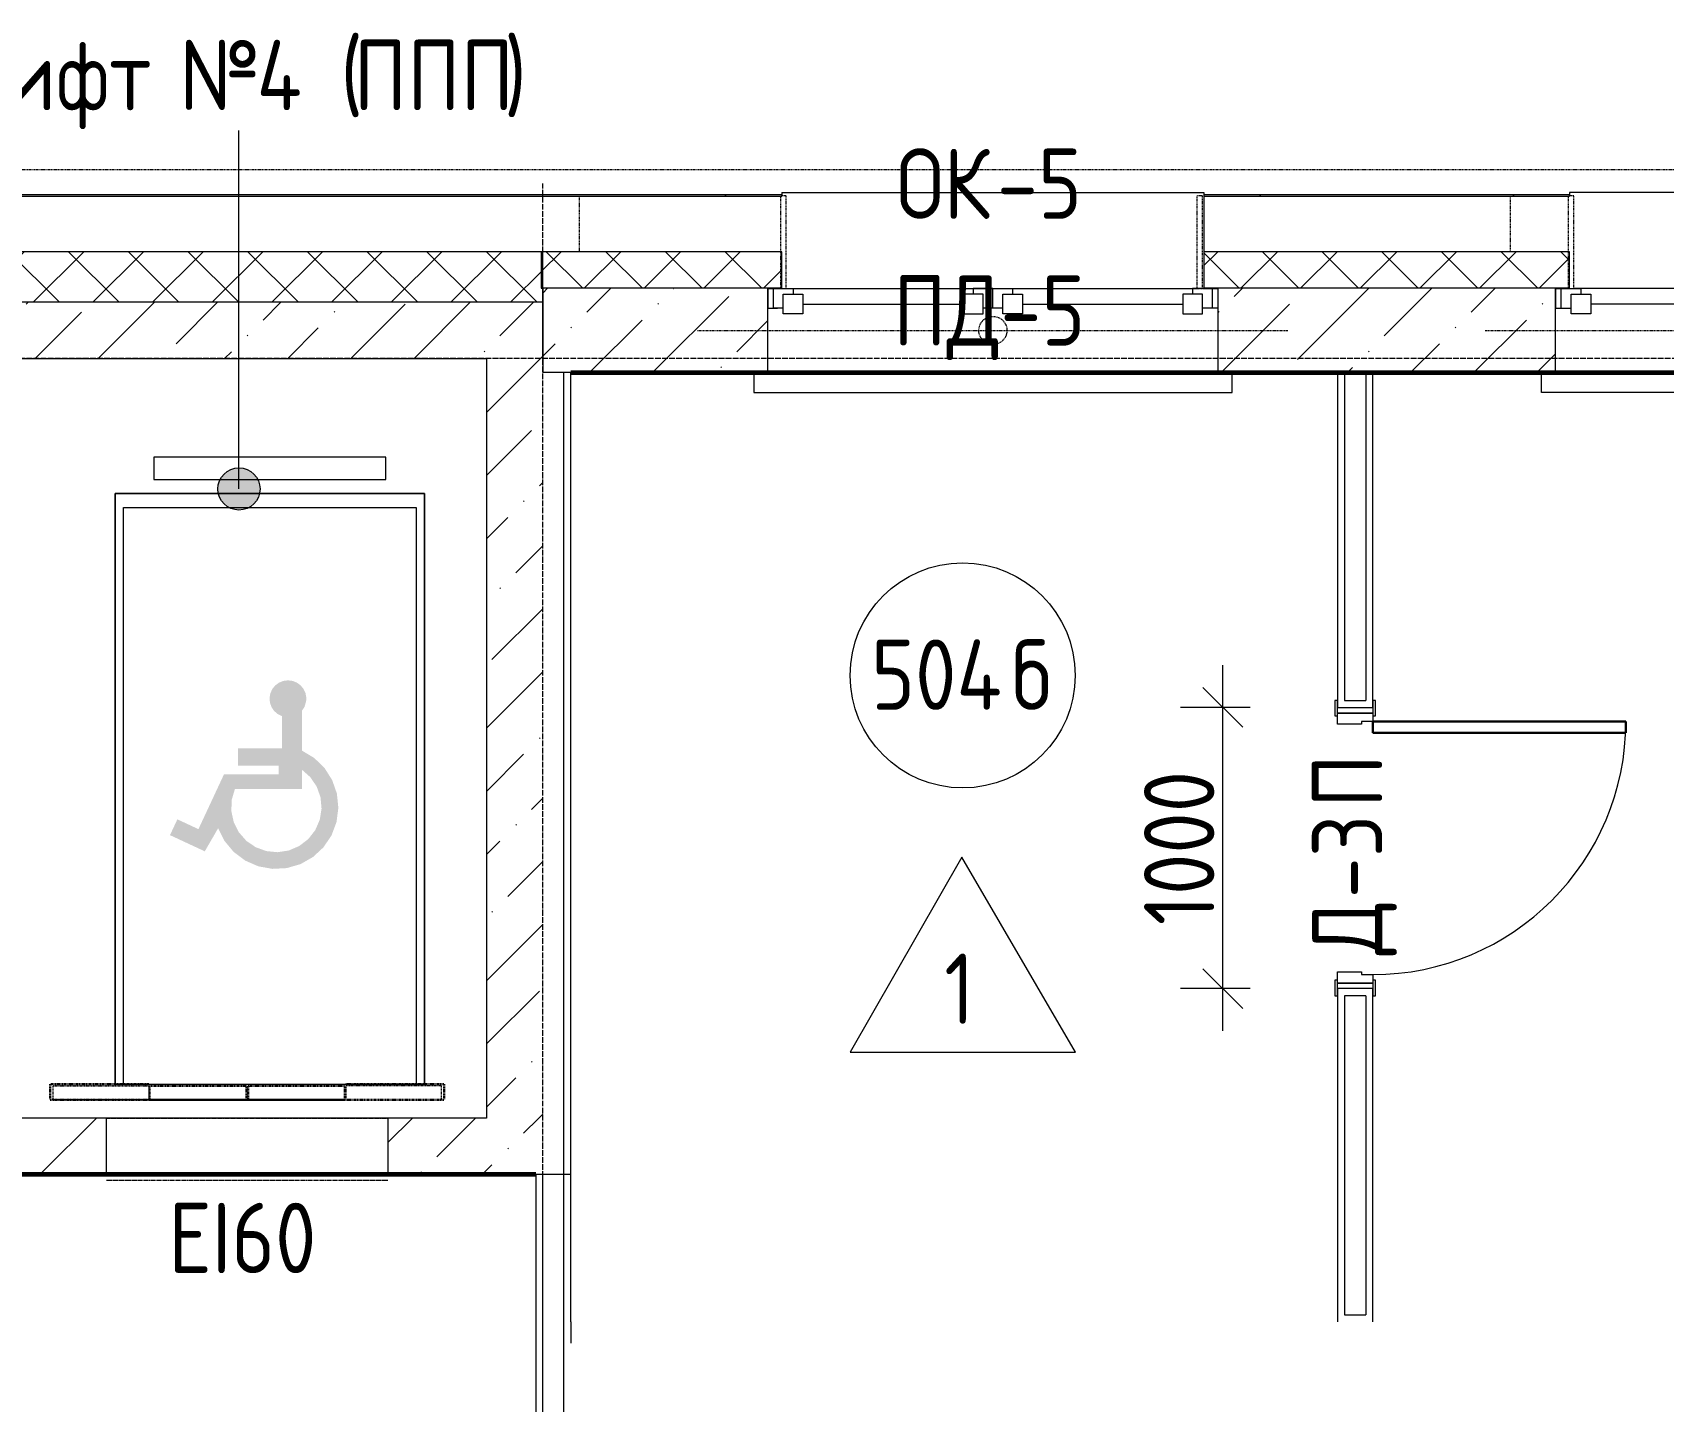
# Model space of a CAD drawing. Header units: millimetres. Extents: x -56773 to 221258, y -262288 to 26541.
# Drawn here: x 47796 to 53592, y -244616 to -239750 of the extents above; entities that cross this region are included whole.
import ezdxf

# ---------------------------------------------------------------- set-up
doc = ezdxf.new("R2010")
doc.units = ezdxf.units.MM
for name, pattern in [('ADSK_Линия сетки', [25, 20, -2.5, 0, -2.5]), ('ADSK_Невидимые', [5, 3, -2]), ('ADSK_Штриховая_ш2 п1_5', [4.5, 3, -1.5])]:
    doc.linetypes.add(name, pattern=pattern)
for name, color, linetype, lineweight in [('3.1 Штукатурка внешн стен для инвесторов', 5, 'Continuous', 60), ('_ Окна', 7, 'Continuous', 18), ('Аннотация', 7, 'Continuous', 20), ('Двери', 7, 'Continuous', 9), ('Марки дверей', 7, 'Continuous', 20), ('Марки окон', 7, 'Continuous', 20), ('Марки помещений', 7, 'Continuous', 20), ('Обобщенные модели', 7, 'ADSK_Невидимые', 18), ('Оборудование', 7, 'Continuous', 18), ('Окна', 7, 'Continuous', 9), ('Оси', 7, 'Continuous', 9), ('Панели витража', 7, 'Continuous', 9), ('Перекрытие', 7, 'Continuous', 18), ('Размеры', 7, 'Continuous', 9), ('Стены внутренние', 7, 'Continuous', 18), ('Стены наружные', 7, 'Continuous', 18), ('Стены несущие', 7, 'Continuous', 30), ('Стены отделка', 7, 'Continuous', 30), ('Стены штриховка', 7, 'Continuous', 9), ('Узлы', 7, 'Continuous', 18)]:
    doc.layers.add(name, color=color, linetype=linetype, lineweight=lineweight)
doc.styles.add('GOST Common_2', font='', dxfattribs={"width": 0.9, "height": 250})
doc.styles.get('GOST Common_2').set_extended_font_data('GOST Common')
doc.dimstyles.new('ADSK_Основной_2_5_мм', dxfattribs={"dimscale": 304.8, "dimtxt": 251.428749, "dimasz": 0.463911, "dimexe": 0.492126, "dimexo": 0.984252, "dimgap": 0.098425, "dimtad": 1, "dimrnd": 0.01, "dimdsep": 46, "dimtxsty": 'GOST Common_2', "dimblk1": 'OBLIQUE', "dimblk2": 'OBLIQUE', "dimsah": 1, "dimcen": 0.09, "dimdle": 0.492126, "dimazin": 2, "dimtfac": 1, "dimtdec": 4, "dimtix": 1, "dimtmove": 0, "dimatfit": 3, "dimfxl": 1, "dimtvp": 1, "dimtolj": 1, "dimtzin": 0, "dimlwd": 20, "dimlwe": 20, "dimarcsym": 2})
pattern_1 = [(45, (9.36, -250313.7), (84.18955, 308.69595), [396.875, -79.375, 3.353, -76.022])]
pattern_2 = [(45, (9.36, -250313.7), (-106.066, 106.066), []), (135, (9.36, -250313.7), (-106.066, -106.066), [])]

# ---------------------------------------------------------------- blocks, each defined once
blk = doc.blocks.new('AS-Shakhta_lifta-GOST_5746-2003 - Лифт_3_2700х1700 проем 1000-730833-Маркировочный 5-й')
at = {"layer": 'Оборудование'}
h = blk.add_hatch(color=256, dxfattribs=at)
h.paths.add_polyline_path([(-9.5, 464.1), (-60.4, 461.4), (-109.3, 447.2), (-153.5, 422), (-190.9, 387.4), (-219.3, 345.2), (-237.2, 297.5), (-243.7, 247), (-238.5, 196.4), (-221.7, 148.3), (-194.4, 105.3), (-157.9, 69.8), (-114.3, 43.6), (-114.3, -98), (-123.4, -111.8), (-129.1, -131.3), (-130, -144.1), (-127, -160.5), (-120, -175.5), (-109.5, -188.4), (-96, -198.1), (-80.6, -204.2), (-64.1, -206.2), (-47.6, -203.9), (-32.3, -197.6), (-19, -187.7), (-8.6, -174.7), (-1.8, -159.5), (0.9, -143.1), (-0.6, -126.6), (-6.2, -110.9), (-15.5, -97.2), (-28, -86.3), (-42.9, -78.8), (-42.9, 35.4), (113.5, 35.4), (113.5, 97.4), (-31, 97.4), (-31, 128.1), (162.8, 128.1), (253.6, 322.9), (328.5, 288), (354.7, 344.2), (231, 401.8), (183.6, 319.7), (160.7, 365.2), (128, 404.3), (87.2, 434.8), (40.6, 455.1)])
h.paths.add_polyline_path([(-27.9, 404.9), (12.2, 401), (50, 387.2), (83.3, 364.5), (109.8, 334.2), (128, 298.2), (136.6, 258.9), (135.3, 218.6), (123.9, 180), (-114.3, 180), (-114.3, 111.7), (-144.4, 138.5), (-166.9, 171.9), (-180.4, 209.8), (-184, 249.9), (-177.6, 289.7), (-161.5, 326.6), (-136.7, 358.3), (-104.7, 382.9), (-67.7, 398.8)])
at = {"layer": 'Обобщенные модели', "lineweight": 30}
for p, q in [((780, 1285), (-620, 1285)), ((-620, 1230), (-620, 1285)), ((-267, 1235), (-267, 1285)), ((-267, 1285), (77, 1285)), ((77, 1285), (77, 1235)), ((83, 1235), (83, 1285)), ((83, 1285), (427, 1285)), ((427, 1285), (427, 1235)), ((780, 1230), (780, 1285)), ((-270, 1230), (-620, 1230)), ((77, 1235), (-267, 1235)), ((427, 1235), (83, 1235)), ((430, 1230), (780, 1230))]:
    blk.add_line(p, q, dxfattribs=at)
at = {"layer": 'Обобщенные модели', "linetype": 'ADSK_Невидимые', "lineweight": 18}
for p, q in [((-610, 1285), (-610, 1235)), ((-270, 1285), (-610, 1285)), ((-270, 1235), (-270, 1285)), ((430, 1235), (430, 1285)), ((430, 1285), (770, 1285)), ((770, 1285), (770, 1235)), ((-610, 1235), (-270, 1235)), ((770, 1235), (430, 1235))]:
    blk.add_line(p, q, dxfattribs=at)
at = {"layer": 'Оборудование'}
for p, q in [((-550, -870), (-550, 1230)), ((550, 1230), (-550, 1230)), ((-550, 1230), (-550, -870)), ((-520, -820), (-520, 1230)), ((520, 1230), (520, -820)), ((550, 1230), (550, -870)), ((550, -870), (550, 1230)), ((520, -820), (-520, -820)), ((550, -870), (-550, -870)), ((-550, -870), (550, -870))]:
    blk.add_line(p, q, dxfattribs=at)
at = {"layer": 'Узлы'}
for p, q in [((412.5, -920), (-412.5, -920)), ((-412.5, -920), (-412.5, -1000)), ((412.5, -1000), (412.5, -920)), ((-412.5, -1000), (412.5, -1000))]:
    blk.add_line(p, q, dxfattribs=at)
blk = doc.blocks.new('ОКНО L03 _2СТ_RS - ОК-5_1600х2000h-3556607-Маркировочный 5-й')
at = {"layer": '_ Окна'}
for p, q in [((-838.1, -149), (-838.1, -79)), ((-838.1, -79), (-803.1, -79)), ((-818.1, -79), (-818.1, -149)), ((-783.1, -79), (-818.1, -79)), ((-713.1, -59), (-783.1, -59)), ((-783.1, -59), (-783.1, -129)), ((-713.1, -129), (-713.1, -59)), ((-713.1, -94), (-143.1, -94)), ((-143.1, -129), (-143.1, -59)), ((-143.1, -59), (-73.1, -59)), ((-73.1, -59), (-73.1, -129)), ((-38.1, -79), (-73.1, -79)), ((-38.1, -79), (-38.1, -149)), ((-38.1, -79), (-38.1, -149)), ((-3.1, -79), (-38.1, -79)), ((66.9, -59), (-3.1, -59)), ((-3.1, -59), (-3.1, -129)), ((66.9, -129), (66.9, -59)), ((66.9, -94), (636.9, -94)), ((636.9, -129), (636.9, -59)), ((636.9, -59), (706.9, -59)), ((706.9, -59), (706.9, -129)), ((741.9, -79), (706.9, -79)), ((761.9, -79), (726.9, -79)), ((741.9, -79), (741.9, -149)), ((761.9, -149), (761.9, -79)), ((-838.1, -149), (-833.1, -149)), ((-818.1, -149), (-748.1, -149)), ((-783.1, -129), (-713.1, -129)), ((-748.1, -149), (-748.1, -129)), ((-73.1, -129), (-143.1, -129)), ((-108.1, -149), (-108.1, -129)), ((-38.1, -149), (-108.1, -149)), ((-38.1, -149), (31.9, -149)), ((-3.1, -129), (66.9, -129)), ((31.9, -149), (31.9, -129)), ((706.9, -129), (636.9, -129)), ((671.9, -149), (671.9, -129)), ((741.9, -149), (671.9, -149)), ((761.9, -149), (756.9, -149))]:
    blk.add_line(p, q, dxfattribs=at)
blk = doc.blocks.new('Подоконник_ - ПД-5-3556614-Маркировочный 5-й')
at = {"layer": 'Окна'}
for p, q in [((-850, 300), (850, 300)), ((-850, 229), (-850, 300)), ((850, 300), (850, 229))]:
    blk.add_line(p, q, dxfattribs=at)
blk = doc.blocks.new('ОКНО L03 _2СТ_RS - ОК-5_1600х2000h-3556615-Маркировочный 5-й')
at = {"layer": '_ Окна'}
for p, q in [((-838.1, 149), (-838.1, 79)), ((-838.1, 149), (-833.1, 149)), ((-818.1, 149), (-748.1, 149)), ((-818.1, 79), (-818.1, 149)), ((-783.1, 59), (-783.1, 129)), ((-783.1, 129), (-713.1, 129)), ((-748.1, 149), (-748.1, 129)), ((-713.1, 129), (-713.1, 59)), ((-143.1, 129), (-143.1, 59)), ((-73.1, 129), (-143.1, 129)), ((-108.1, 149), (-108.1, 129)), ((-38.1, 149), (-108.1, 149)), ((-73.1, 59), (-73.1, 129)), ((-38.1, 79), (-38.1, 149)), ((-38.1, 149), (31.9, 149)), ((-38.1, 79), (-38.1, 149)), ((-3.1, 59), (-3.1, 129)), ((-3.1, 129), (66.9, 129)), ((31.9, 149), (31.9, 129)), ((66.9, 129), (66.9, 59)), ((636.9, 129), (636.9, 59)), ((706.9, 129), (636.9, 129)), ((671.9, 149), (671.9, 129)), ((741.9, 149), (671.9, 149)), ((706.9, 59), (706.9, 129)), ((741.9, 79), (741.9, 149)), ((761.9, 149), (756.9, 149)), ((761.9, 149), (761.9, 79)), ((-838.1, 79), (-803.1, 79)), ((-783.1, 79), (-818.1, 79)), ((-713.1, 59), (-783.1, 59)), ((-713.1, 94), (-143.1, 94)), ((-143.1, 59), (-73.1, 59)), ((-38.1, 79), (-73.1, 79)), ((-3.1, 79), (-38.1, 79)), ((66.9, 59), (-3.1, 59)), ((66.9, 94), (636.9, 94)), ((636.9, 59), (706.9, 59)), ((741.9, 79), (706.9, 79)), ((761.9, 79), (726.9, 79))]:
    blk.add_line(p, q, dxfattribs=at)
blk = doc.blocks.new('Подоконник_ - ПД-5-3556619-Маркировочный 5-й')
at = {"layer": 'Окна'}
for p, q in [((-850, -229), (-850, -300)), ((850, -300), (850, -229)), ((-850, -300), (850, -300))]:
    blk.add_line(p, q, dxfattribs=at)
blk = doc.blocks.new('Отлив_ - ОЦC-3495648-Маркировочный 5-й')
at = {"layer": 'Окна'}
for p, q in [((-750, 0), (-745, 0)), ((-725, 0), (735, 0)), ((-750, -328.5), (-750, -131)), ((-750, -341), (-750, -333.5)), ((-750, -341), (750, -341)), ((-750, -341), (750, -341)), ((750, -341), (750, -333.5))]:
    blk.add_line(p, q, dxfattribs=at)
blk = doc.blocks.new('Отлив_ - ОЦC-3495650-Маркировочный 5-й')
at = {"layer": 'Окна'}
for p, q in [((-750, 341), (-750, 333.5)), ((-750, 341), (750, 341)), ((-750, 341), (750, 341)), ((750, 341), (750, 333.5)), ((750, 328.5), (750, 131)), ((-735, 0), (725, 0)), ((745, 0), (750, 0))]:
    blk.add_line(p, q, dxfattribs=at)
blk = doc.blocks.new('Дверь однопольная медицин облиц CPL - Д-3П 1000х2200 Дверной блок однопольный глухой_ правое открывание-2749541-Маркировочный 5-й')
at = {"layer": 'Двери', "lineweight": 30}
for p, q in [((-450, 962.5), (-410, 962.5)), ((-450, 62.5), (-450, 962.5)), ((-410, 962.5), (-410, 62.5)), ((-410, 62.5), (-450, 62.5))]:
    blk.add_line(p, q, dxfattribs=at)
at = {"layer": 'Двери'}
for p, q in [((-525, 72.5), (-525, 62.5)), ((-470, 72.5), (-525, 72.5)), ((-525, 62.5), (-500, 62.5)), ((-500, 62.5), (-480, 62.5)), ((-500, -62.5), (-500, 62.5)), ((-480, 62.5), (-450, 62.5)), ((-480, -62.5), (-480, 62.5)), ((-480, 62.5), (-480, -62.5)), ((-470, 62.5), (-470, 72.5)), ((-450, 62.5), (-450, 22.5)), ((450, 62.5), (480, 62.5)), ((450, 22.5), (450, 62.5)), ((525, 72.5), (470, 72.5)), ((470, 72.5), (470, 62.5)), ((480, 62.5), (480, -62.5)), ((480, 62.5), (500, 62.5)), ((480, -62.5), (480, 62.5)), ((500, 62.5), (500, -62.5)), ((500, 62.5), (525, 62.5)), ((525, 62.5), (525, 72.5)), ((-450, 22.5), (-440, 22.5)), ((-440, 22.5), (-440, -62.5)), ((440, 22.5), (450, 22.5)), ((440, -62.5), (440, 22.5)), ((-500, -62.5), (-525, -62.5)), ((-525, -62.5), (-525, -72.5)), ((-525, -72.5), (-470, -72.5)), ((-480, -62.5), (-500, -62.5)), ((-440, -62.5), (-480, -62.5)), ((-470, -72.5), (-470, -62.5)), ((480, -62.5), (440, -62.5)), ((470, -62.5), (470, -72.5)), ((470, -72.5), (525, -72.5)), ((500, -62.5), (480, -62.5)), ((525, -62.5), (500, -62.5)), ((525, -72.5), (525, -62.5))]:
    blk.add_line(p, q, dxfattribs=at)
blk.add_arc((-450, 62.5), 900, 0, 90, dxfattribs=at)
blk = doc.blocks.new('ADSK_Дверь_Проем - ADSK_Дверь_Проем-730830-Маркировочный 5-й')
at = {"layer": 'Двери', "linetype": 'ADSK_Штриховая_ш2 п1_5'}
for p, q in [((-500, 100), (500, 100)), ((-500, -100), (500, -100))]:
    blk.add_line(p, q, dxfattribs=at)
blk = doc.blocks.new('Обобщенные модели 10 - Обобщенные модели 10-1218172-Маркировочный 5-й')
at = {"layer": 'Обобщенные модели'}
for p, q in [((49730, 9982.5), (49730, 9785)), ((50465, 9984), (50445, 9984)), ((50445, 9984), (50445, 9654)), ((50465, 9654), (50465, 9984)), ((51945, 9984), (51925, 9984)), ((51925, 9984), (51925, 9654)), ((51945, 9654), (51945, 9984)), ((53040, 9785), (53040, 9982.5)), ((53265, 9984), (53245, 9984)), ((53245, 9984), (53245, 9654)), ((53265, 9654), (53265, 9984)), ((50445, 9654), (50465, 9654)), ((51925, 9654), (51945, 9654)), ((53245, 9654), (53265, 9654))]:
    blk.add_line(p, q, dxfattribs=at)
blk = doc.blocks.new('Системная панель - 1_Алюминиевая панель гладкая RAL 1013-3033800-Маркировочный 5-й')
at = {"layer": 'Панели витража', "lineweight": 18}
for p, q in [((100, 2.5), (-100, 2.5)), ((-100, 2.5), (-100, -2.5)), ((100, -2.5), (100, 2.5)), ((-100, -2.5), (100, -2.5))]:
    blk.add_line(p, q, dxfattribs=at)
blk = doc.blocks.new('Системная панель - 1_Алюминиевая панель RAL 1013-3049439-Маркировочный 5-й')
at = {"layer": 'Панели витража', "lineweight": 18}
for p, q in [((2035, 2.5), (-2035, 2.5)), ((-2035, 2.5), (-2035, -2.5)), ((2035, -2.5), (2035, 2.5)), ((-2035, -2.5), (2035, -2.5))]:
    blk.add_line(p, q, dxfattribs=at)
blk = doc.blocks.new('Системная панель - 1_Алюминиевая панель RAL 1013-3033803-Маркировочный 5-й')
at = {"layer": 'Панели витража', "lineweight": 18}
for p, q in [((450, 2.5), (-450, 2.5)), ((-450, 2.5), (-450, -2.5)), ((450, -2.5), (450, 2.5)), ((-450, -2.5), (450, -2.5))]:
    blk.add_line(p, q, dxfattribs=at)
blk = doc.blocks.new('Обобщенные модели 13 - Обобщенные модели 1-3016844-Маркировочный 5-й')
at = {"layer": 'Обобщенные модели'}
blk.add_line((46272.5, 10077.5), (61863.3, 10077.5), dxfattribs=at)
blk = doc.blocks.new('ADSK_Дверь_Проем - ADSK_Дверь_Проем-2503678-Маркировочный 5-й')
at = {"layer": 'Двери', "linetype": 'ADSK_Штриховая_ш2 п1_5'}
for p, q in [((-500, 11), (500, 11)), ((-500, -11), (500, -11))]:
    blk.add_line(p, q, dxfattribs=at)
blk = doc.blocks.new('BS_Перемычка металлическая - BS_Перемычка металлическая-3881251-Маркировочный 5-й')
at = {"layer": 'Обобщенные модели', "linetype": 'ADSK_Невидимые', "lineweight": 18}
blk.add_line((-1050, 0), (1050, 0), dxfattribs=at)
blk.add_circle((0, 0), 50, dxfattribs=at)
blk = doc.blocks.new('ADSK_Марка_Помещение_ОдноЗначение - Номер-159740-Маркировочный 5-й')
at = {"layer": 'Марки помещений'}
blk.add_circle((0, 0), 4, dxfattribs=at)
blk = doc.blocks.new('_Oblique')
at = {"color": 0, "linetype": 'ByBlock', "lineweight": -2}
blk.add_line((-0.5, -0.5), (0.5, 0.5), dxfattribs=at)
blk = doc.blocks.new('*D6874')
at = {"layer": 'Defpoints', "color": 0, "lineweight": 25, "transparency": 16777216}
for p in [(52026.5, -242148.7), (52424.4, -242148.7), (52424.4, -243148.7)]:
    blk.add_point(p, dxfattribs=at)
at = {"layer": 'Размеры', "color": 0, "lineweight": 20, "transparency": 16777216}
for p, q in [((52026.5, -243298.7), (52026.5, -241998.7)), ((52124.4, -242148.7), (51876.5, -242148.7)), ((52124.4, -243148.7), (51876.5, -243148.7))]:
    blk.add_line(p, q, dxfattribs=at)
at = {"layer": 'Размеры', "color": 0, "lineweight": 20, "transparency": 16777216, "xscale": 141.4, "yscale": 141.4, "zscale": 141.4}
for p, rotation in [((52026.5, -242148.7), 90), ((52026.5, -243148.7), 270)]:
    blk.add_blockref('_Oblique', p, dxfattribs=dict(at, rotation=rotation))
at = {"layer": 'Размеры', "color": 0, "lineweight": 9, "transparency": 16777216, "insert": (51871.5, -242648.7), "char_height": 250, "width": 700.591, "attachment_point": 5, "rotation": 90, "style": 'GOST Common_2'}
blk.add_mtext('\\A1;1000', dxfattribs=at)
blk = doc.blocks.new('ADSK_Марка_Помещение_ТипПола_ГОСТ21-501-2011 - Отделка пола-1456712-Маркировочный 5-й')
at = {"layer": 'Марки помещений'}
for p, q in [((0, 6.934), (-3.965, 0)), ((4.041, 0), (0, 6.934)), ((-3.965, 0), (4.041, 0))]:
    blk.add_line(p, q, dxfattribs=at)

msp = doc.modelspace()

# ---------------------------------------------------------------- hatches: boundary and pattern name
at = {"layer": 'Аннотация', "lineweight": 9}
h = msp.add_hatch(color=256, dxfattribs=at)
edge = h.paths.add_edge_path()
edge.add_arc((48529.8346, -241372.3438), 75, 0, 360)
at = {"layer": 'Стены внутренние', "lineweight": 9}
h = msp.add_hatch(dxfattribs=at)
h.set_pattern_fill('FP_2', color=256, style=0, pattern_type=2)
h.set_pattern_definition(pattern_1)
h.paths.add_polyline_path([(56409.3615, -240958.7359), (56409.3615, -240659.7359), (54809.3615, -240659.7359), (54809.3615, -240958.7359), (55685.0249, -240958.7359)])
h.paths.add_polyline_path([(58572.852, -240958.7359), (59209.3615, -240958.7359), (59209.3615, -240659.7359), (58009.3615, -240659.7359), (58009.3615, -240958.7359)])
h.paths.add_polyline_path([(52559.3615, -240958.7359), (53209.3615, -240958.7359), (53209.3615, -240659.7359), (52009.3615, -240659.7359), (52009.3615, -240958.7359), (52534.3615, -240958.7359)])
h.paths.add_polyline_path([(61809.3615, -240958.7359), (61859.3615, -240958.7359), (61859.3615, -240658.7359), (60809.3615, -240659.7359), (60809.3615, -240958.7359), (61409.3615, -240958.7359), (61409.3615, -240708.7359), (61809.3615, -240708.7359), (61809.3615, -240854.1935)])
h.paths.add_polyline_path([(49684.3615, -240958.7359), (50409.3615, -240958.7359), (50409.3615, -240659.7359), (49609.3615, -240658.7359), (49609.3615, -240958.7359)])
at = {"layer": 'Стены наружные', "lineweight": 9}
h = msp.add_hatch(dxfattribs=at)
h.set_pattern_fill('FP_4', color=256, style=0, pattern_type=2)
h.set_pattern_definition(pattern_2)
h.paths.add_polyline_path([(45989.3615, -240708.7359), (49609.3615, -240708.7359), (49609.3615, -240528.7359), (45989.3615, -240528.7359)])
h = msp.add_hatch(dxfattribs=at)
h.set_pattern_fill('FP_4', color=256, style=0, pattern_type=2)
h.set_pattern_definition(pattern_2)
h.paths.add_polyline_path([(61460.6791, -240658.7359), (61809.3615, -240658.7359), (61809.3615, -240528.7359), (60759.3615, -240528.7359), (60759.3615, -240658.7359)])
h.paths.add_polyline_path([(51959.3615, -240658.7359), (53259.3615, -240658.7359), (53259.3615, -240528.7359), (51959.3615, -240528.7359)])
h.paths.add_polyline_path([(54759.3615, -240658.7359), (56459.3615, -240658.7359), (56459.3615, -240528.7359), (54759.3615, -240528.7359)])
h.paths.add_polyline_path([(58572.852, -240658.7359), (59259.3615, -240658.7359), (59259.3615, -240528.7359), (57959.3615, -240528.7359), (57959.3615, -240658.7359)])
h.paths.add_polyline_path([(49604.3615, -240658.7359), (50459.3615, -240658.7359), (50459.3615, -240528.7359), (49604.3615, -240528.7359)])
h = msp.add_hatch(dxfattribs=at)
h.set_pattern_fill('FP_2', color=256, style=0, pattern_type=2)
h.set_pattern_definition(pattern_1)
h.paths.add_polyline_path([(47509.3615, -240908.7359), (49609.3615, -240908.7359), (49609.3615, -240708.7359), (45809.3615, -240708.7359), (45809.3615, -240908.7359)])
h = msp.add_hatch(dxfattribs=at)
h.set_pattern_fill('FP_2', color=256, style=0, pattern_type=2)
h.set_pattern_definition(pattern_1)
h.paths.add_polyline_path([(49609.3615, -243608.7359), (49609.3615, -240908.7359), (49409.3615, -240908.7359), (49409.3615, -243608.7359)])
h = msp.add_hatch(dxfattribs=at)
h.set_pattern_fill('FP_2', color=256, style=0, pattern_type=2)
h.set_pattern_definition(pattern_1)
h.paths.add_polyline_path([(49609.3615, -243808.7359), (49609.3615, -243608.7359), (49059.3615, -243608.7359), (49059.3615, -243808.7359)])
h.paths.add_polyline_path([(46159.3615, -243808.7359), (46159.3615, -243608.7359), (45809.3615, -243608.7359), (45809.3615, -243808.7359)])
h.paths.add_polyline_path([(48059.3615, -243808.7359), (48059.3615, -243608.7359), (47159.3615, -243608.7359), (47159.3615, -243808.7359)])

# ---------------------------------------------------------------- linework, layer by layer
at = {"layer": '3.1 Штукатурка внешн стен для инвесторов'}
for points in [[(49709.3615, -240958.7359), (61609.3615, -240958.7359), (61609.3615, -246633.7359)], [(42009.3615, -247708.7359), (45809.3615, -247708.7359), (45809.3615, -243808.7359), (49584.3615, -243808.7359)]]:
    msp.add_lwpolyline(points, dxfattribs=at)
at = {"layer": 'Аннотация', "lineweight": 9}
msp.add_line((48529.8346, -241372.3438), (48529.8346, -240098.4491), dxfattribs=at)
msp.add_circle((48529.8346, -241372.3438), 75, dxfattribs=at)
at = {"layer": 'Оси', "color": 253, "linetype": 'ADSK_Линия сетки', "lineweight": 5, "true_color": 0xaaaaaa}
for p, q in [((49609.3615, -261287.5872), (49609.3615, -240286.2598)), ((62528.5982, -240908.7359), (-25230.7352, -240908.7359))]:
    msp.add_line(p, q, dxfattribs=at)
at = {"layer": 'Перекрытие'}
msp.add_line((49059.3615, -243608.7359), (48059.3615, -243608.7359), dxfattribs=at)
at = {"layer": 'Стены несущие', "lineweight": 9}
for p, q in [((49609.3615, -240708.7359), (45809.3615, -240708.7359)), ((49609.3615, -240658.7359), (49609.3615, -240908.7359)), ((49609.3615, -240908.7359), (49609.3615, -240708.7359)), ((50409.3615, -240958.7359), (50409.3615, -240659.7359)), ((50409.3615, -240659.7359), (50459.3615, -240659.7359)), ((50459.3615, -240659.7359), (50459.3615, -240658.7359)), ((51959.3615, -240658.7359), (51959.3615, -240659.7359)), ((51959.3615, -240659.7359), (52009.3615, -240659.7359)), ((52009.3615, -240659.7359), (52009.3615, -240958.7359)), ((53209.3615, -240958.7359), (53209.3615, -240659.7359)), ((53209.3615, -240659.7359), (53259.3615, -240659.7359)), ((53259.3615, -240659.7359), (53259.3615, -240658.7359)), ((47709.3615, -240908.7359), (49409.3615, -240908.7359)), ((49409.3615, -240908.7359), (49409.3615, -243608.7359)), ((49709.3615, -240958.7359), (50409.3615, -240958.7359)), ((49709.3615, -244333.7359), (49709.3615, -240958.7359)), ((52009.3615, -240958.7359), (52434.3615, -240958.7359)), ((52434.3615, -240958.7359), (52434.3615, -242148.7359)), ((52559.3615, -240958.7359), (53209.3615, -240958.7359)), ((52559.3615, -242148.7359), (52559.3615, -240958.7359)), ((52434.3615, -243148.7359), (52434.3615, -244333.7359)), ((52559.3615, -244333.7359), (52559.3615, -243148.7359)), ((48059.3615, -243608.7359), (47709.3615, -243608.7359)), ((48059.3615, -243808.7359), (48059.3615, -243608.7359)), ((49409.3615, -243608.7359), (49059.3615, -243608.7359)), ((49059.3615, -243608.7359), (49059.3615, -243808.7359)), ((47159.3615, -243808.7359), (48059.3615, -243808.7359)), ((49059.3615, -243808.7359), (49709.3615, -243808.7359)), ((49584.3615, -243808.7359), (49584.3615, -246308.7359))]:
    msp.add_line(p, q, dxfattribs=at)
at = {"layer": 'Стены отделка', "lineweight": 9}
for p, q in [((49609.3615, -240528.7359), (45989.3615, -240528.7359)), ((50459.3615, -240528.7359), (49604.3615, -240528.7359)), ((49604.3615, -240528.7359), (49604.3615, -240658.7359)), ((49609.3615, -240708.7359), (49609.3615, -240528.7359)), ((50459.3615, -240658.7359), (50459.3615, -240528.7359)), ((53259.3615, -240528.7359), (51959.3615, -240528.7359)), ((51959.3615, -240528.7359), (51959.3615, -240658.7359)), ((53259.3615, -240658.7359), (53259.3615, -240528.7359)), ((49604.3615, -240658.7359), (49609.3615, -240658.7359))]:
    msp.add_line(p, q, dxfattribs=at)
at = {"layer": 'Стены штриховка', "lineweight": 9}
for p, q in [((50459.3615, -240658.7359), (49609.3615, -240658.7359)), ((53259.3615, -240658.7359), (51959.3615, -240658.7359)), ((49609.3615, -240908.7359), (49609.3615, -240958.7359)), ((49709.3615, -240958.7359), (49609.3615, -240958.7359)), ((49684.3615, -246308.7359), (49684.3615, -240958.7359)), ((52559.3615, -240958.7359), (52434.3615, -240958.7359)), ((52459.3615, -240958.7359), (52459.3615, -242123.7359)), ((52534.3615, -240958.7359), (52534.3615, -242123.7359)), ((52459.3615, -242123.7359), (52534.3615, -242123.7359)), ((52459.3615, -243173.7359), (52459.3615, -244308.7359)), ((52534.3615, -243173.7359), (52459.3615, -243173.7359)), ((52534.3615, -243173.7359), (52534.3615, -244308.7359)), ((49609.3615, -246308.7359), (49609.3615, -243808.7359)), ((49709.3615, -244333.7359), (49709.3615, -244408.7359)), ((52459.3615, -244308.7359), (52534.3615, -244308.7359))]:
    msp.add_line(p, q, dxfattribs=at)

# ---------------------------------------------------------------- block references
at = {"layer": 'Двери'}
for name, p, rotation in [('Дверь однопольная медицин облиц CPL - Д-3П 1000х2200 Дверной блок однопольный глухой_ правое открывание-2749541-Маркировочный 5-й', (52496.8615, -242648.7359), 269.9999999999997), ('ADSK_Дверь_Проем - ADSK_Дверь_Проем-2503678-Маркировочный 5-й', (48559.3615, -243819.7359), 180)]:
    msp.add_blockref(name, p, dxfattribs=dict(at, rotation=rotation))
msp.add_blockref('ADSK_Дверь_Проем - ADSK_Дверь_Проем-730830-Маркировочный 5-й', (48559.3615, -243708.7359), dxfattribs=at)
at = {"layer": 'Марки помещений', "xscale": 99.99999999999993, "yscale": 99.99999999999993, "zscale": 99.99999999999993}
for name, p in [('ADSK_Марка_Помещение_ОдноЗначение - Номер-159740-Маркировочный 5-й', (51101.9681, -242035.1581)), ('ADSK_Марка_Помещение_ТипПола_ГОСТ21-501-2011 - Отделка пола-1456712-Маркировочный 5-й', (51098.4628, -243374.1048))]:
    msp.add_blockref(name, p, dxfattribs=at)
at = {"layer": 'Обобщенные модели'}
for name in ['Обобщенные модели 13 - Обобщенные модели 1-3016844-Маркировочный 5-й', 'Обобщенные модели 10 - Обобщенные модели 10-1218172-Маркировочный 5-й']:
    msp.add_blockref(name, (9.3615, -250313.7049), dxfattribs=at)
at = {"layer": 'Обобщенные модели', "linetype": 'ADSK_Невидимые', "lineweight": 18}
for p in [(51209.3615, -240808.7359), (54009.3615, -240808.7359)]:
    msp.add_blockref('BS_Перемычка металлическая - BS_Перемычка металлическая-3881251-Маркировочный 5-й', p, dxfattribs=at)
at = {"layer": 'Оборудование', "rotation": 180}
msp.add_blockref('AS-Shakhta_lifta-GOST_5746-2003 - Лифт_3_2700х1700 проем 1000-730833-Маркировочный 5-й', (48639.3615, -242258.7359), dxfattribs=at)
at = {"layer": 'Окна'}
for name, p in [('Отлив_ - ОЦC-3495650-Маркировочный 5-й', (51209.3615, -240659.7359)), ('ОКНО L03 _2СТ_RS - ОК-5_1600х2000h-3556615-Маркировочный 5-й', (51247.4615, -240808.7359))]:
    msp.add_blockref(name, p, dxfattribs=at)
at = {"layer": 'Окна', "rotation": 180}
for name, p in [('Отлив_ - ОЦC-3495648-Маркировочный 5-й', (54009.3615, -240659.7359)), ('ОКНО L03 _2СТ_RS - ОК-5_1600х2000h-3556607-Маркировочный 5-й', (53971.2615, -240808.7359))]:
    msp.add_blockref(name, p, dxfattribs=at)
at = {"layer": 'Окна', "color": 7, "true_color": 0xffffff}
msp.add_blockref('Подоконник_ - ПД-5-3556619-Маркировочный 5-й', (51209.3615, -240729.7359), dxfattribs=at)
at = {"layer": 'Окна', "color": 7, "true_color": 0xffffff, "rotation": 180}
msp.add_blockref('Подоконник_ - ПД-5-3556614-Маркировочный 5-й', (54009.3615, -240729.7359), dxfattribs=at)
at = {"layer": 'Панели витража', "rotation": 180}
for name, p in [('Системная панель - 1_Алюминиевая панель RAL 1013-3049439-Маркировочный 5-й', (48224.3615, -240328.7359)), ('Системная панель - 1_Алюминиевая панель гладкая RAL 1013-3033800-Маркировочный 5-й', (50359.3615, -240328.7359)), ('Системная панель - 1_Алюминиевая панель гладкая RAL 1013-3033800-Маркировочный 5-й', (52059.3615, -240328.7359)), ('Системная панель - 1_Алюминиевая панель RAL 1013-3033803-Маркировочный 5-й', (52609.3615, -240328.7359)), ('Системная панель - 1_Алюминиевая панель гладкая RAL 1013-3033800-Маркировочный 5-й', (53159.3615, -240328.7359))]:
    msp.add_blockref(name, p, dxfattribs=at)

# ---------------------------------------------------------------- texts
at = {"layer": 'Аннотация', "lineweight": 9, "char_height": 250, "attachment_point": 1, "style": 'GOST Common_2'}
for s, insert, width in [('Лифт', (47490.7846, -239776.022), 909.113625), ('\\fGOST Common|b0|i0|c204|p34|;\\W.9;№', (48318.269, -239776.022), 331.898625), ('4 (', (48592.1128, -239776.022), 418.480875), ('ППП', (48937.394, -239776.022), 649.366875), ('\\fGOST Common|b0|i0|c204|p34|;\\W.9;)', (49473.1753, -239776.022), 108.227812)]:
    msp.add_mtext(s, dxfattribs=dict(at, insert=insert, width=width))
at = {"layer": 'Аннотация', "color": 1, "lineweight": 9, "true_color": 0xff0000, "insert": (48279.3438, -243909.9967), "char_height": 250, "width": 663.79725, "attachment_point": 1, "style": 'GOST Common_2'}
msp.add_mtext('EI60', dxfattribs=at)
at = {"layer": 'Марки дверей', "lineweight": 5, "char_height": 250, "attachment_point": 1, "rotation": 90, "style": 'GOST Common_2'}
for s, insert, width in [('\\fGOST Common|b0|i0|c204|p34|;\\W.9;П', (52343.7348, -242505.8812), 216.455625), ('-3', (52343.7348, -242827.3499), 389.620125), ('\\fGOST Common|b0|i0|c204|p34|;\\W.9;Д', (52343.7348, -243029.7562), 245.316375)]:
    msp.add_mtext(s, dxfattribs=dict(at, insert=insert, width=width))
at = {"layer": 'Марки окон', "lineweight": 5, "char_height": 250, "attachment_point": 1, "style": 'GOST Common_2'}
for s, insert, width in [('ОК', (50866.4541, -240161.7228), 432.91125), ('-5', (51223.6416, -240161.7228), 389.620125), ('ПД', (50854.7541, -240612.7228), 461.772), ('-5', (51235.7541, -240612.7228), 389.620125)]:
    msp.add_mtext(s, dxfattribs=dict(at, insert=insert, width=width))
at = {"layer": 'Марки помещений', "lineweight": 9, "char_height": 250, "attachment_point": 1, "style": 'GOST Common_2'}
for s, insert, width in [('504', (50776.6108, -241907.4331), 606.07575), ('\\fGOST Common|b0|i0|c204|p34|;\\W.9;б', (51276.6733, -241907.4331), 194.810062), ('\\fGOST Common|b0|i0|c204|p34|;\\W.9;1', (51036.5304, -243024.0956), 137.088562)]:
    msp.add_mtext(s, dxfattribs=dict(at, insert=insert, width=width))

# ---------------------------------------------------------------- dimensions: what is measured, and where the dimension line sits
at = {"layer": 'Размеры', "lineweight": 9}
dim = msp.add_linear_dim(base=(52026.505, -242148.7359), p1=(52424.3615, -243148.7359), p2=(52424.3615, -242148.7359), angle=90, dimstyle='ADSK_Основной_2_5_мм', override={"dimpost": '<>', "dimfxl": 1000}, dxfattribs=at)
dim.commit()
dim.dimension.update_dxf_attribs({"geometry": '*D6874', "text_midpoint": (51871.505, -242648.7359)})

doc.saveas('drawing.dxf')
